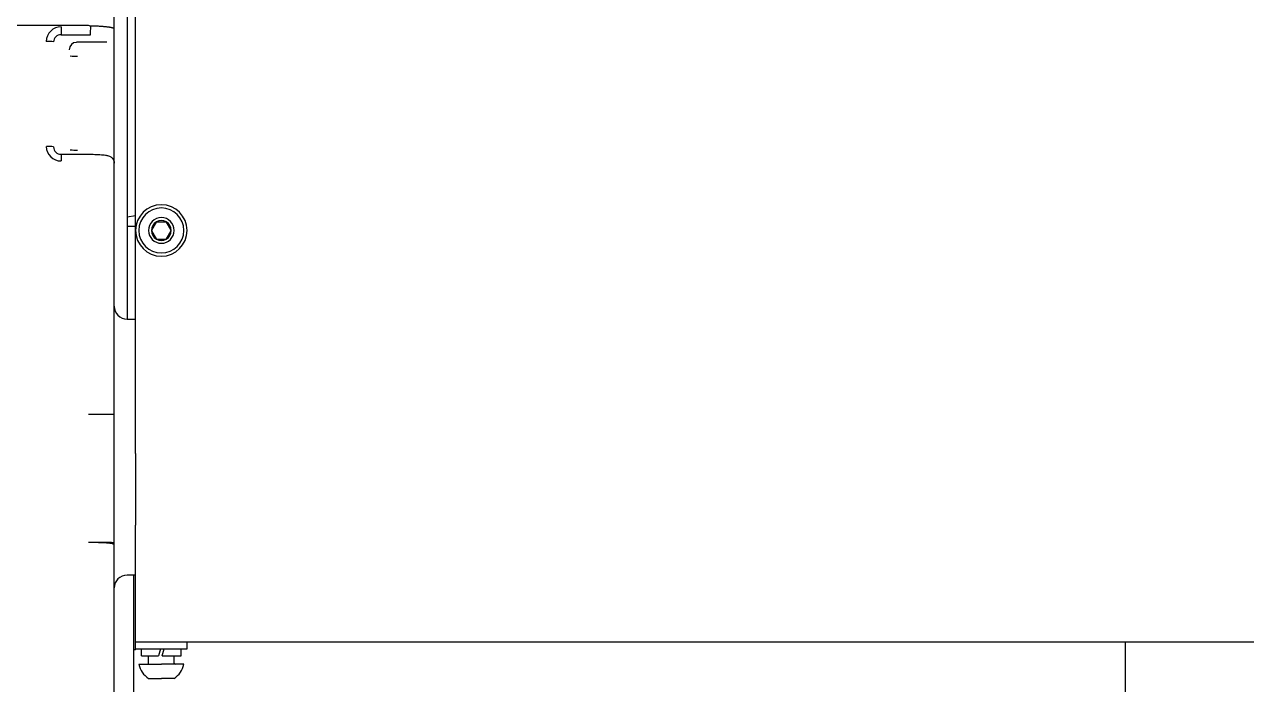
# Model space of a CAD drawing. Extents: x -1899985 to -450366, y 556196 to 2151267.
# Drawn here: x -667978 to -667529.9, y 577830.4 to 578072.4 of the extents above; entities that cross this region are included whole.
import ezdxf

# ---------------------------------------------------------------- set-up
doc = ezdxf.new("R2010")
doc.units = 0
doc.header["$LTSCALE"] = 1000
doc.header["$MEASUREMENT"] = 0
doc.layers.add('EWHS5T6M-3', color=7, linetype='Continuous')
doc.layers.add('S-SB', color=21, linetype='Continuous')

# ---------------------------------------------------------------- blocks, each defined once
blk = doc.blocks.new('吊车5')
at = {"layer": 'EWHS5T6M-3', "color": 3, "linetype": 'Continuous'}
for p, q in [((1559975.12, -79342.96), (1559975.12, -79049.84)), ((1559967.26, -79187.36), (1559967.26, -79067.21)), ((1559971.98, -79126.84), (1559971.98, -79205.73)), ((1559957.83, -79186.07), (1559840.76, -79186.07)), ((1559947.8, -79189.43), (1559958.52, -79189.43)), ((1559967.26, -79189.55), (1559967.26, -79187.36)), ((1559967.26, -79197.55), (1559967.26, -79189.55)), ((1559964.59, -79192.21), (1559953.43, -79192.21)), ((1559967.26, -79231.99), (1559967.26, -79197.55)), ((1559971.98, -79205.73), (1559971.98, -79293.69)), ((1559947.8, -79233.25), (1559957.83, -79233.25)), ((1559967.26, -79236.57), (1559967.26, -79231.99)), ((1559967.26, -79328.66), (1559967.26, -79236.51)), ((1559975.12, -79255.81), (1559971.98, -79256.36)), ((1559971.98, -79259.62), (1559975.12, -79259.62)), ((1559982.73, -79258.05), (1559980.92, -79261.19)), ((1559980.92, -79261.19), (1559982.73, -79264.34)), ((1559982.73, -79258.05), (1559986.36, -79258.05)), ((1559988.18, -79261.19), (1559986.36, -79258.05)), ((1559986.36, -79264.34), (1559988.18, -79261.19)), ((1559982.73, -79264.34), (1559986.36, -79264.34)), ((1559971.98, -79293.69), (1559975.12, -79293.69)), ((1559957.83, -79328.52), (1559965.69, -79328.52)), ((1559967.26, -79375.62), (1559967.26, -79328.66)), ((1559975.12, -79342.96), (1559975.12, -79369.27)), ((1559975.12, -79370.41), (1559975.12, -79369.27)), ((1559975.12, -79412.05), (1559975.12, -79370.41)), ((1559957.83, -79375.49), (1559965.69, -79375.49)), ((1559967.26, -79376.31), (1559967.26, -79375.62)), ((1559967.26, -79499.35), (1559967.26, -79376.31)), ((1559975.12, -79387.54), (1559971.98, -79387.54)), ((1559974.33, -79387.54), (1559974.33, -79474)), ((1559975.12, -79412.05), (1560889.69, -79412.05)), ((1559975.12, -79414.57), (1559975.12, -79412.05)), ((1559993.98, -79414.57), (1559993.98, -79412.05)), ((1560338.12, -79459.12), (1560338.12, -79412.05)), ((1559975.12, -79414.94), (1559974.33, -79414.94)), ((1559975.12, -79414.94), (1559975.12, -79414.57)), ((1559975.12, -79414.57), (1559993.98, -79414.57)), ((1559977.24, -79417.08), (1559977.24, -79414.57)), ((1559977.24, -79417.08), (1559983.56, -79417.08)), ((1559979.83, -79419.83), (1559979.83, -79417.08)), ((1559984.23, -79414.57), (1559983.56, -79417.08)), ((1559984.86, -79417.08), (1559985.54, -79414.57)), ((1559984.86, -79417.08), (1559991.86, -79417.08)), ((1559989.26, -79419.83), (1559989.26, -79417.08)), ((1559991.86, -79417.08), (1559991.86, -79414.57)), ((1559976.3, -79420.22), (1559984.55, -79420.22)), ((1559992.8, -79420.22), (1559984.55, -79420.22)), ((1559979.83, -79425.41), (1559984.55, -79425.41)), ((1559989.26, -79425.41), (1559984.55, -79425.41)), ((1559988.18, -79425.41), (1559988.18, -79425.41))]:
    blk.add_line(p, q, dxfattribs=at)
for centre, radius, start, end in [((1559947.76, -79191.92), 5.38, 89.5321, 179.3724), ((1559947.69, -79192.11), 2.68, 87.6388, 178.6889), ((1560021.29, -79187.99), 73.5, 178.8719, 181.1281), ((1559957.81, -79187.23), 1.16, 56.5639, 88.8489), ((1559958.3, -79186.57), 0.34, 4.9309, 64.4876), ((1559939.55, -79187.16), 19.1, 353.1818, 1.8796), ((1559942.88, -79203.11), 11.26, 79.092, 92.5425), ((1559953.49, -79194.91), 2.69, 91.3629, 180.1595), ((1559953.38, -79184.89), 12.44, 259.7311, 271.9035), ((1559942.89, -79241.5), 11.14, 79.0186, 92.6159), ((1559947.77, -79230.31), 5.39, 180.68, 270.4155), ((1559947.79, -79230.49), 2.78, 181.5707, 270.3627), ((1559953.28, -79220.63), 11.14, 259.0186, 272.6159), ((1559984.55, -79261.19), 9.43, 0, 180), ((1559984.55, -79261.19), 8.25, 0, 180), ((1559984.55, -79261.19), 4.71, 0, 180), ((1559984.55, -79261.19), 9.43, 180, 0), ((1559984.55, -79261.19), 8.25, 180, 0), ((1559984.55, -79261.19), 4.71, 180, 0), ((1559984.55, -79261.19), 3.63, 120, 180), ((1559984.55, -79261.19), 3.63, 180, 240), ((1559984.55, -79261.19), 3.63, 60, 120), ((1559984.55, -79261.19), 3.63, 0, 60), ((1559984.55, -79261.19), 3.63, 300, 0), ((1559984.55, -79261.19), 3.63, 240, 300), ((1559971.98, -79288.97), 4.71, 180, 270), ((1559971.98, -79392.26), 4.71, 90, 180), ((1559984.55, -79418.4), 8.45, 192.4855, 236.0883), ((1559979.44, -79419.83), 0.393, 270, 0), ((1559989.66, -79419.83), 0.393, 180, 270), ((1559984.55, -79418.4), 8.45, 303.9117, 347.5145)]:
    blk.add_arc(centre, radius, start, end, dxfattribs=at)
at = {"layer": 'EWHS5T6M-3', "color": 3, "linetype": 'Continuous', "extrusion": (0, 0, -1)}
for centre, major_axis, start_param, end_param in [((1559965.69, -79328.66), (1.57, 0), 4.712389, 6.283185), ((1559957.83, -79376.31), (9.43, 0), 4.712389, 6.283185), ((1559965.69, -79375.62), (-1.57, 0), 1.570796, 3.141593)]:
    blk.add_ellipse(centre, major_axis=major_axis, ratio=0.087156, start_param=start_param, end_param=end_param, dxfattribs=at)
at = {"layer": 'EWHS5T6M-3', "color": 3, "linetype": 'Continuous'}
for points, knots in [([(1559967.26, -79187.36), (1559967.26, -79187.34), (1559967.26, -79187.31), (1559967.23, -79187.27), (1559967.2, -79187.23), (1559967.14, -79187.18), (1559967.08, -79187.14), (1559967.01, -79187.1), (1559966.92, -79187.06), (1559966.83, -79187.03), (1559966.72, -79186.99), (1559966.61, -79186.96), (1559966.5, -79186.92), (1559966.37, -79186.89), (1559966.25, -79186.86), (1559966.11, -79186.83), (1559965.98, -79186.8), (1559965.84, -79186.78), (1559965.7, -79186.75), (1559965.56, -79186.73), (1559965.42, -79186.7), (1559965.28, -79186.68), (1559965.14, -79186.66), (1559965, -79186.64), (1559964.86, -79186.62), (1559964.58, -79186.59), (1559964.15, -79186.54), (1559963.53, -79186.48), (1559962.88, -79186.43), (1559962.19, -79186.38), (1559961.47, -79186.34), (1559960.73, -79186.31), (1559959.98, -79186.28), (1559959.22, -79186.27), (1559958.71, -79186.26), (1559958.45, -79186.26)], [0, 0, 0, 0, 0.027471, 0.054365, 0.080681, 0.10642, 0.131582, 0.156167, 0.180175, 0.203606, 0.226459, 0.248735, 0.270434, 0.291556, 0.312101, 0.332068, 0.351458, 0.370272, 0.388508, 0.406167, 0.423249, 0.439754, 0.455681, 0.471032, 0.485806, 0.500003, 0.556902, 0.613462, 0.669684, 0.725569, 0.781119, 0.836335, 0.89122, 0.945774, 1, 1, 1, 1]), ([(1559947.8, -79233.26), (1559947.8, -79233.23), (1559947.8, -79233.27), (1559947.8, -79233.48), (1559947.8, -79233.65), (1559947.8, -79234.1), (1559947.8, -79234.38), (1559947.81, -79235), (1559947.81, -79235.34), (1559947.8, -79235.69)], [0, 0, 0, 0, 0.25, 0.25, 0.5, 0.5, 0.75, 0.75, 1, 1, 1, 1]), ([(1559957.83, -79233.25), (1559958.46, -79233.26), (1559959.84, -79233.27), (1559962.15, -79233.36), (1559963.95, -79233.54), (1559964.96, -79233.72), (1559965.92, -79234.09), (1559966.72, -79234.78), (1559967.18, -79235.64), (1559967.24, -79236.21), (1559967.26, -79236.51)], [0, 0, 0, 0, 0.127876, 0.328514, 0.539358, 0.689471, 0.783591, 0.862762, 0.935729, 1, 1, 1, 1])]:
    blk.add_open_spline(points, degree=3, knots=knots, dxfattribs=at)

msp = doc.modelspace()

# ---------------------------------------------------------------- block references
at = {"layer": 'S-SB'}
msp.add_blockref('吊车5', (-2227912.34, 657258.07), dxfattribs=at)

doc.saveas('drawing.dxf')
